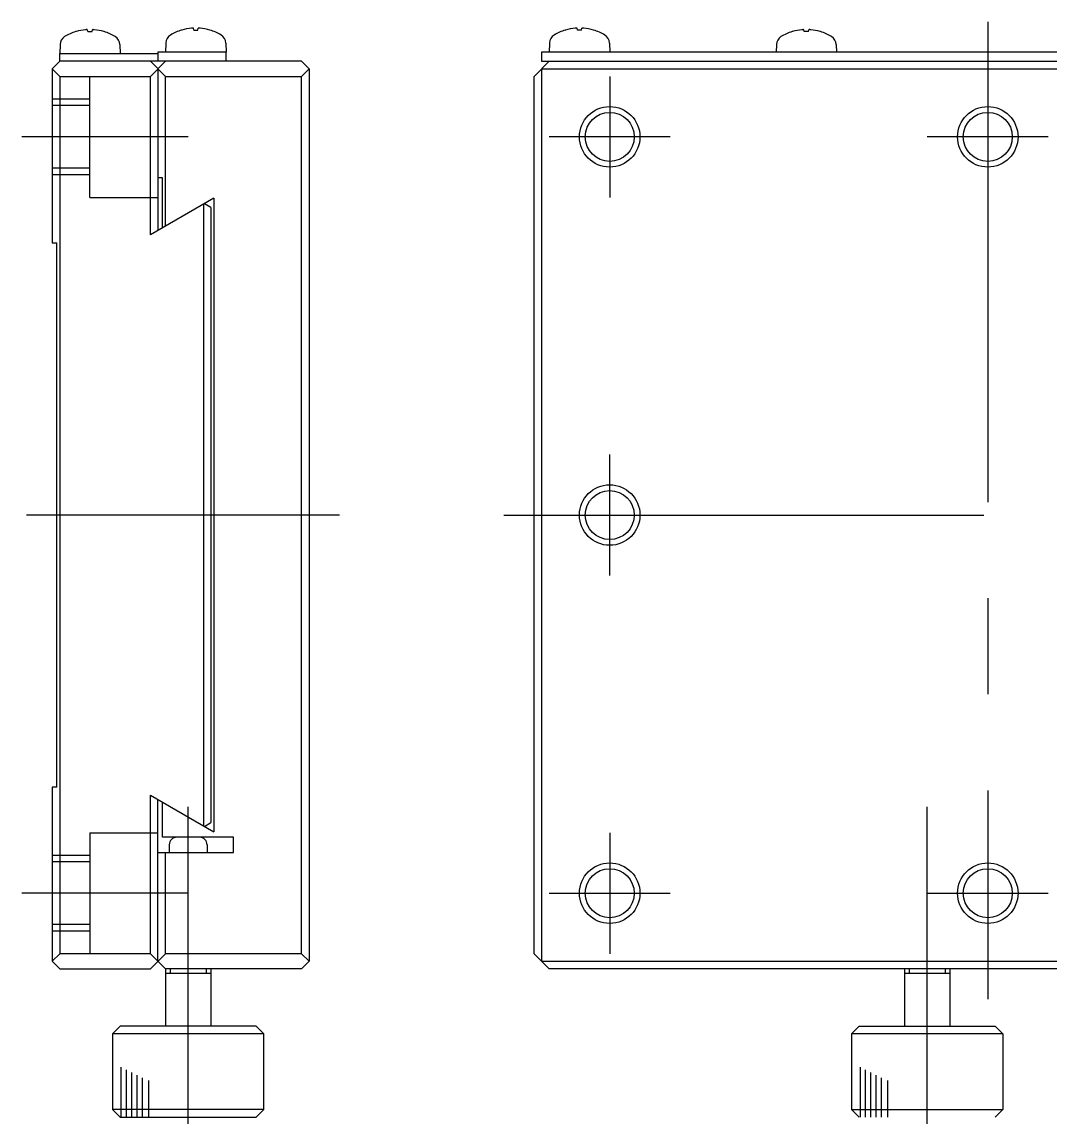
# Model space of a CAD drawing. Extents: x 1 to 275, y 0 to 187.
# Drawn here: x 12 to 80, y 63.8 to 136.2 of the extents above; entities that cross this region are included whole.
import ezdxf

# ---------------------------------------------------------------- set-up
doc = ezdxf.new("R2010")
doc.units = 0
doc.linetypes.add('CENTER', pattern=[50.8, 31.75, -6.35, 6.35, -6.35])
doc.linetypes.add('DASHED', pattern=[19.05, 12.7, -6.35])
doc.layers.get('0').update_dxf_attribs({"linetype": 'CONTINUOUS'})
doc.layers.add('CENTER', color=1, linetype='CENTER')

msp = doc.modelspace()

# ---------------------------------------------------------------- linework, layer by layer
at = {"color": 7, "linetype": 'CONTINUOUS'}
for p, q in [((15.545, 135.536), (15.546, 135.536)), ((16.325, 135.536), (16.301, 135.656)), ((16.325, 135.536), (16.602, 135.536)), ((16.602, 135.536), (16.626, 135.656)), ((17.381, 135.536), (17.382, 135.536)), ((22.545, 135.636), (22.546, 135.636)), ((23.325, 135.636), (23.301, 135.756)), ((23.325, 135.636), (23.602, 135.636)), ((23.602, 135.636), (23.626, 135.756)), ((24.381, 135.636), (24.382, 135.636)), ((47.918, 135.636), (47.917, 135.636)), ((48.697, 135.636), (48.673, 135.756)), ((48.974, 135.636), (48.697, 135.636)), ((48.974, 135.636), (48.998, 135.756)), ((49.754, 135.636), (49.753, 135.636)), ((62.918, 135.536), (62.917, 135.536)), ((63.697, 135.536), (63.673, 135.656)), ((63.974, 135.536), (63.697, 135.536)), ((63.974, 135.536), (63.998, 135.656)), ((64.754, 135.536), (64.753, 135.536)), ((14.485, 134.678), (14.463, 134.074)), ((18.442, 134.678), (18.463, 134.074)), ((21.485, 134.778), (21.463, 134.174)), ((25.442, 134.778), (25.463, 134.174)), ((46.857, 134.778), (46.835, 134.174)), ((50.814, 134.778), (50.835, 134.174)), ((61.857, 134.678), (61.839, 134.174)), ((65.814, 134.678), (65.832, 134.174)), ((14.463, 133.574), (14.463, 134.074)), ((14.463, 134.074), (20.963, 134.074)), ((25.463, 134.174), (20.963, 134.174)), ((20.963, 134.174), (20.963, 133.574)), ((25.463, 133.574), (25.463, 134.174)), ((105.335, 134.174), (46.335, 134.174)), ((46.335, 134.174), (46.335, 133.574)), ((14.463, 133.574), (13.963, 133.074)), ((30.463, 133.574), (14.463, 133.574)), ((20.463, 132.574), (21.463, 133.574)), ((20.463, 133.574), (21.463, 132.574)), ((30.963, 133.074), (30.463, 133.574)), ((46.835, 133.574), (45.835, 132.574)), ((46.335, 133.574), (105.335, 133.574)), ((13.963, 133.074), (13.963, 121.574)), ((14.463, 132.574), (13.963, 133.074)), ((14.463, 132.574), (14.463, 74.574)), ((14.463, 132.574), (20.463, 132.574)), ((20.463, 122.097), (20.463, 132.574)), ((20.963, 133.074), (20.963, 122.386)), ((21.463, 132.574), (30.463, 132.574)), ((21.463, 122.674), (21.463, 132.574)), ((30.463, 132.574), (30.963, 133.074)), ((30.463, 74.574), (30.463, 132.574)), ((30.963, 133.074), (30.963, 74.074)), ((45.835, 74.574), (45.835, 132.574)), ((46.335, 133.074), (46.335, 74.074)), ((46.335, 133.074), (105.335, 133.074)), ((21.263, 125.874), (20.963, 125.874)), ((21.263, 122.559), (21.263, 125.874)), ((24.663, 124.522), (20.463, 122.097)), ((23.963, 124.118), (23.963, 83.03)), ((24.463, 123.906), (24.03, 124.156)), ((24.463, 123.906), (24.463, 83.241)), ((24.663, 124.522), (24.663, 82.626)), ((13.963, 121.574), (14.263, 121.574)), ((14.263, 85.574), (14.263, 121.574)), ((14.263, 85.574), (13.963, 85.574)), ((13.963, 85.574), (13.963, 74.074)), ((20.463, 74.574), (20.463, 85.05)), ((20.463, 85.05), (24.663, 82.626)), ((20.963, 74.074), (20.963, 84.762)), ((21.263, 82.274), (21.263, 84.589)), ((24.03, 82.991), (24.463, 83.241)), ((25.963, 82.274), (21.263, 82.274)), ((25.963, 81.274), (25.963, 82.274)), ((20.963, 81.274), (25.963, 81.274)), ((21.463, 74.574), (21.463, 81.274)), ((21.713, 81.774), (21.713, 81.274)), ((24.213, 81.774), (24.213, 81.274)), ((14.463, 74.574), (13.963, 74.074)), ((20.463, 74.574), (14.463, 74.574)), ((21.463, 73.574), (20.463, 74.574)), ((20.463, 73.574), (21.463, 74.574)), ((30.463, 74.574), (21.463, 74.574)), ((30.463, 74.574), (30.963, 74.074)), ((46.835, 73.574), (45.835, 74.574)), ((13.963, 74.074), (14.463, 73.574)), ((30.463, 73.574), (30.963, 74.074)), ((46.335, 74.074), (105.335, 74.074)), ((14.463, 73.574), (20.463, 73.574)), ((30.463, 73.574), (21.463, 73.574)), ((21.463, 73.574), (21.463, 69.774)), ((24.463, 73.274), (21.463, 73.274)), ((24.463, 73.574), (24.463, 69.774)), ((104.835, 73.574), (46.835, 73.574)), ((70.335, 73.574), (70.335, 69.774)), ((73.335, 73.274), (70.335, 73.274)), ((73.335, 73.574), (73.335, 69.774)), ((18.463, 69.774), (17.963, 69.274)), ((27.463, 69.774), (18.463, 69.774)), ((27.963, 69.274), (27.463, 69.774)), ((67.335, 69.774), (66.835, 69.274)), ((67.335, 69.774), (76.335, 69.774)), ((76.335, 69.774), (76.835, 69.274)), ((17.963, 69.274), (17.963, 64.274)), ((27.963, 69.274), (17.963, 69.274)), ((27.963, 64.274), (27.963, 69.274)), ((76.835, 69.274), (66.835, 69.274)), ((66.835, 69.274), (66.835, 64.274)), ((76.835, 69.274), (76.835, 64.274)), ((17.963, 64.274), (18.463, 63.774)), ((27.963, 64.274), (17.963, 64.274)), ((18.463, 63.774), (27.463, 63.774)), ((27.463, 63.774), (27.963, 64.274)), ((66.835, 64.274), (76.835, 64.274)), ((67.335, 63.774), (66.835, 64.274)), ((76.335, 63.774), (76.835, 64.274))]:
    msp.add_line(p, q, dxfattribs=at)
at = {"color": 3, "linetype": 'DASHED'}
for p, q in [((16.463, 124.574), (16.463, 132.574)), ((16.463, 131.074), (13.963, 131.074)), ((16.463, 130.641), (13.963, 130.641)), ((16.463, 126.507), (13.963, 126.507)), ((16.463, 126.074), (13.963, 126.074)), ((16.463, 124.574), (20.963, 124.574)), ((16.463, 82.574), (16.463, 74.574)), ((16.463, 82.574), (20.963, 82.574)), ((16.463, 81.074), (13.963, 81.074)), ((16.463, 80.641), (13.963, 80.641)), ((16.463, 76.507), (13.963, 76.507)), ((16.463, 76.074), (13.963, 76.074))]:
    msp.add_line(p, q, dxfattribs=at)
at = {"color": 3, "linetype": 'CONTINUOUS'}
for p, q in [((21.764, 73.574), (21.764, 73.274)), ((24.162, 73.274), (24.162, 73.574)), ((70.636, 73.574), (70.636, 73.274)), ((73.034, 73.274), (73.034, 73.574)), ((18.537, 63.777), (18.537, 67.065)), ((18.872, 63.777), (18.872, 66.902)), ((19.23, 63.777), (19.23, 66.728)), ((67.409, 63.777), (67.409, 67.065)), ((67.744, 63.777), (67.744, 66.902)), ((68.102, 63.777), (68.102, 66.728)), ((19.588, 63.777), (19.588, 66.554)), ((19.946, 63.777), (19.946, 66.379)), ((20.349, 63.777), (20.349, 66.184)), ((68.46, 63.777), (68.46, 66.554)), ((68.818, 63.777), (68.818, 66.379)), ((69.221, 63.777), (69.221, 66.184))]:
    msp.add_line(p, q, dxfattribs=at)
for centre in [(50.835, 128.574), (75.835, 128.574), (50.835, 103.574), (50.835, 78.574), (75.835, 78.574)]:
    msp.add_circle(centre, 2, dxfattribs=at)
at = {"color": 7, "linetype": 'CONTINUOUS'}
for centre in [(50.835, 128.574), (75.835, 128.574), (50.835, 103.574), (50.835, 78.574), (75.835, 78.574)]:
    msp.add_circle(centre, 1.621, dxfattribs=at)
for centre, radius, start, end in [((16.463, 132.474), 3.2, 107.01118, 121.54462), ((15.545, 135.476), 0.06, 90, 107.01118), ((16.459, 132.465), 3.204, 95.10361, 106.55625), ((16.299, 134.262), 1.4, 94.10784, 95.1029), ((16.291, 134.365), 1.297, 93.5748, 94.1087), ((16.281, 134.531), 1.13, 92.98166, 93.57741), ((16.277, 134.615), 1.047, 92.66413, 92.97573), ((16.274, 134.665), 0.997, 92.34567, 92.66442), ((16.272, 134.727), 0.934, 92.0162, 92.34601), ((16.269, 134.8), 0.861, 91.67107, 92.0166), ((16.267, 134.882), 0.78, 91.30459, 91.67156), ((16.265, 134.97), 0.691, 90.90961, 91.30521), ((16.263, 135.062), 0.599, 90.47684, 90.91042), ((16.263, 135.152), 0.509, 89.99439, 90.47722), ((16.263, 135.206), 0.455, 89.47333, 89.99411), ((16.263, 135.26), 0.401, 88.90591, 89.47436), ((16.264, 135.316), 0.345, 88.27576, 88.90724), ((16.266, 135.372), 0.289, 87.56254, 88.27753), ((16.268, 135.426), 0.235, 86.73824, 87.56499), ((16.271, 135.476), 0.185, 85.76293, 86.74174), ((16.274, 135.521), 0.14, 84.57747, 85.76815), ((16.278, 135.56), 0.101, 83.09054, 84.58571), ((16.282, 135.587), 0.0731, 81.24585, 83.09224), ((16.285, 135.609), 0.0515, 78.95309, 81.25789), ((16.288, 135.625), 0.0345, 75.99053, 78.97289), ((16.291, 135.638), 0.0216, 71.98924, 76.02482), ((16.294, 135.647), 0.0125, 66.27823, 72.05167), ((16.296, 135.652), 0.00652, 57.5517, 66.4044), ((16.298, 135.655), 0.00311, 43.32271, 57.7343), ((16.299, 135.656), 0.00148, 19.66688, 43.33711), ((16.629, 135.655), 0.00314, 122.16967, 136.63067), ((16.627, 135.656), 0.00149, 136.58172, 160.38167), ((16.631, 135.652), 0.00663, 113.50228, 122.32022), ((16.633, 135.646), 0.0126, 107.81345, 113.59086), ((16.636, 135.638), 0.0218, 103.82582, 107.87013), ((16.639, 135.625), 0.0349, 100.87521, 103.85841), ((16.642, 135.608), 0.0521, 98.58717, 100.89234), ((16.646, 135.586), 0.0743, 96.76001, 98.5945), ((16.649, 135.554), 0.106, 95.34003, 96.77023), ((16.653, 135.516), 0.145, 94.19438, 95.34722), ((16.656, 135.472), 0.189, 93.24124, 94.19906), ((16.659, 135.424), 0.237, 92.42775, 93.24443), ((16.661, 135.373), 0.288, 91.71764, 92.43), ((16.663, 135.321), 0.341, 91.08514, 91.71929), ((16.664, 135.269), 0.392, 90.51129, 91.08639), ((16.664, 135.217), 0.444, 89.98228, 90.51144), ((16.664, 135.133), 0.528, 89.51064, 89.98244), ((16.663, 135.045), 0.616, 89.08456, 89.5116), ((16.662, 134.959), 0.702, 88.69206, 89.08529), ((16.66, 134.877), 0.784, 88.32488, 88.69262), ((16.658, 134.802), 0.859, 87.97657, 88.32534), ((16.656, 134.737), 0.924, 87.64193, 87.97695), ((16.652, 134.659), 1.002, 86.99389, 87.63854), ((16.644, 134.507), 1.155, 86.40671, 86.99002), ((16.634, 134.348), 1.314, 85.88435, 86.40943), ((16.628, 134.266), 1.396, 85.38973, 85.88661), ((16.629, 134.277), 1.385, 84.89687, 85.3919), ((16.468, 132.465), 3.204, 73.44375, 84.89639), ((17.382, 135.476), 0.06, 72.98882, 90), ((16.463, 132.474), 3.2, 58.45538, 72.98882), ((23.463, 132.574), 3.2, 107.01118, 121.54462), ((22.545, 135.576), 0.06, 90, 107.01118), ((23.459, 132.565), 3.204, 95.10361, 106.55625), ((23.299, 134.362), 1.4, 94.10784, 95.1029), ((23.291, 134.465), 1.297, 93.5748, 94.1087), ((23.281, 134.631), 1.13, 92.98166, 93.57741), ((23.277, 134.715), 1.047, 92.66413, 92.97573), ((23.274, 134.765), 0.997, 92.34567, 92.66442), ((23.272, 134.827), 0.934, 92.0162, 92.34601), ((23.269, 134.9), 0.861, 91.67107, 92.0166), ((23.267, 134.982), 0.78, 91.30459, 91.67156), ((23.265, 135.07), 0.691, 90.90961, 91.30521), ((23.263, 135.162), 0.599, 90.47684, 90.91042), ((23.263, 135.252), 0.509, 89.99439, 90.47722), ((23.263, 135.306), 0.455, 89.47333, 89.99411), ((23.263, 135.36), 0.401, 88.90591, 89.47436), ((23.264, 135.416), 0.345, 88.27576, 88.90724), ((23.266, 135.472), 0.289, 87.56254, 88.27753), ((23.268, 135.526), 0.235, 86.73824, 87.56499), ((23.271, 135.576), 0.185, 85.76293, 86.74174), ((23.274, 135.621), 0.14, 84.57747, 85.76815), ((23.278, 135.66), 0.101, 83.09054, 84.58571), ((23.282, 135.687), 0.0731, 81.24585, 83.09224), ((23.285, 135.709), 0.0515, 78.95309, 81.25789), ((23.288, 135.725), 0.0345, 75.99053, 78.97289), ((23.291, 135.738), 0.0216, 71.98924, 76.02482), ((23.294, 135.747), 0.0125, 66.27823, 72.05167), ((23.296, 135.752), 0.00652, 57.5517, 66.4044), ((23.298, 135.755), 0.00311, 43.32271, 57.7343), ((23.299, 135.756), 0.00148, 19.66688, 43.33711), ((23.629, 135.755), 0.00314, 122.16967, 136.63067), ((23.627, 135.756), 0.00149, 136.58172, 160.38167), ((23.631, 135.752), 0.00663, 113.50228, 122.32022), ((23.633, 135.746), 0.0126, 107.81345, 113.59086), ((23.636, 135.738), 0.0218, 103.82582, 107.87013), ((23.639, 135.725), 0.0349, 100.87521, 103.85841), ((23.642, 135.708), 0.0521, 98.58717, 100.89234), ((23.646, 135.686), 0.0743, 96.76001, 98.5945), ((23.649, 135.654), 0.106, 95.34003, 96.77023), ((23.653, 135.616), 0.145, 94.19438, 95.34722), ((23.656, 135.572), 0.189, 93.24124, 94.19906), ((23.659, 135.524), 0.237, 92.42775, 93.24443), ((23.661, 135.473), 0.288, 91.71764, 92.43), ((23.663, 135.421), 0.341, 91.08514, 91.71929), ((23.664, 135.369), 0.392, 90.51129, 91.08639), ((23.664, 135.317), 0.444, 89.98228, 90.51144), ((23.664, 135.233), 0.528, 89.51064, 89.98244), ((23.663, 135.145), 0.616, 89.08456, 89.5116), ((23.662, 135.059), 0.702, 88.69206, 89.08529), ((23.66, 134.977), 0.784, 88.32488, 88.69262), ((23.658, 134.902), 0.859, 87.97657, 88.32534), ((23.656, 134.837), 0.924, 87.64193, 87.97695), ((23.652, 134.759), 1.002, 86.99389, 87.63854), ((23.644, 134.607), 1.155, 86.40671, 86.99002), ((23.634, 134.448), 1.314, 85.88435, 86.40943), ((23.628, 134.366), 1.396, 85.38973, 85.88661), ((23.629, 134.377), 1.385, 84.89687, 85.3919), ((23.468, 132.565), 3.204, 73.44375, 84.89639), ((24.382, 135.576), 0.06, 72.98882, 90), ((23.463, 132.574), 3.2, 58.45538, 72.98882), ((48.835, 132.574), 3.2, 107.01118, 121.54462), ((47.917, 135.576), 0.06, 90, 107.01118), ((48.831, 132.565), 3.204, 95.10361, 106.55625), ((48.669, 134.377), 1.385, 94.6081, 95.10313), ((48.67, 134.366), 1.396, 94.11339, 94.61027), ((48.665, 134.448), 1.314, 93.59057, 94.11565), ((48.655, 134.607), 1.155, 93.00998, 93.59329), ((48.647, 134.759), 1.002, 92.36146, 93.00611), ((48.643, 134.837), 0.924, 92.02305, 92.35807), ((48.641, 134.902), 0.859, 91.67466, 92.02343), ((48.639, 134.977), 0.784, 91.30738, 91.67512), ((48.637, 135.059), 0.702, 90.91471, 91.30794), ((48.636, 135.145), 0.616, 90.4884, 90.91544), ((48.635, 135.233), 0.528, 90.01756, 90.48936), ((48.635, 135.317), 0.444, 89.48856, 90.01772), ((48.635, 135.369), 0.392, 88.91361, 89.48871), ((48.636, 135.421), 0.341, 88.28071, 88.91486), ((48.638, 135.473), 0.288, 87.57, 88.28236), ((48.64, 135.524), 0.237, 86.75557, 87.57225), ((48.643, 135.572), 0.189, 85.80094, 86.75876), ((48.646, 135.616), 0.145, 84.65278, 85.80562), ((48.65, 135.654), 0.106, 83.22977, 84.65997), ((48.653, 135.686), 0.0743, 81.4055, 83.23999), ((48.657, 135.708), 0.0521, 79.10766, 81.41283), ((48.66, 135.725), 0.0349, 76.14159, 79.12479), ((48.663, 135.738), 0.0218, 72.12987, 76.17418), ((48.666, 135.746), 0.0126, 66.40914, 72.18655), ((48.668, 135.752), 0.00663, 57.67978, 66.49772), ((48.67, 135.755), 0.00314, 43.36933, 57.83033), ((48.671, 135.756), 0.00149, 19.61833, 43.41828), ((48.999, 135.756), 0.00148, 136.66289, 160.33312), ((49.001, 135.755), 0.00311, 122.2657, 136.67729), ((49.002, 135.752), 0.00652, 113.5956, 122.4483), ((49.005, 135.747), 0.0125, 107.94833, 113.72177), ((49.008, 135.738), 0.0216, 103.97518, 108.01076), ((49.011, 135.725), 0.0345, 101.02711, 104.00947), ((49.014, 135.709), 0.0515, 98.74211, 101.04691), ((49.017, 135.687), 0.0731, 96.90776, 98.75415), ((49.021, 135.66), 0.101, 95.41429, 96.90946), ((49.024, 135.621), 0.14, 94.23185, 95.42253), ((49.028, 135.576), 0.185, 93.25826, 94.23707), ((49.031, 135.526), 0.235, 92.43501, 93.26176), ((49.033, 135.472), 0.289, 91.72247, 92.43746), ((49.035, 135.416), 0.345, 91.09276, 91.72424), ((49.036, 135.36), 0.401, 90.52564, 91.09409), ((49.036, 135.306), 0.455, 90.00589, 90.52667), ((49.036, 135.252), 0.509, 89.52278, 90.00561), ((49.035, 135.162), 0.599, 89.08958, 89.52316), ((49.034, 135.07), 0.691, 88.69479, 89.09039), ((49.032, 134.982), 0.78, 88.32844, 88.69541), ((49.03, 134.9), 0.861, 87.9834, 88.32893), ((49.027, 134.827), 0.934, 87.65399, 87.9838), ((49.025, 134.765), 0.997, 87.33558, 87.65433), ((49.022, 134.715), 1.047, 87.02427, 87.33587), ((49.018, 134.631), 1.13, 86.42259, 87.01834), ((49.007, 134.465), 1.297, 85.8913, 86.4252), ((49, 134.362), 1.4, 84.8971, 85.89216), ((48.84, 132.565), 3.204, 73.44375, 84.89639), ((49.754, 135.576), 0.06, 72.98882, 90), ((48.835, 132.574), 3.2, 58.45538, 72.98882), ((63.835, 132.474), 3.2, 107.01118, 121.54462), ((62.917, 135.476), 0.06, 90, 107.01118), ((63.831, 132.465), 3.204, 95.10361, 106.55625), ((63.669, 134.277), 1.385, 94.6081, 95.10313), ((63.67, 134.266), 1.396, 94.11339, 94.61027), ((63.665, 134.348), 1.314, 93.59057, 94.11565), ((63.655, 134.507), 1.155, 93.00998, 93.59329), ((63.647, 134.659), 1.002, 92.36146, 93.00611), ((63.643, 134.737), 0.924, 92.02305, 92.35807), ((63.641, 134.802), 0.859, 91.67466, 92.02343), ((63.639, 134.877), 0.784, 91.30738, 91.67512), ((63.637, 134.959), 0.702, 90.91471, 91.30794), ((63.636, 135.045), 0.616, 90.4884, 90.91544), ((63.635, 135.133), 0.528, 90.01756, 90.48936), ((63.635, 135.217), 0.444, 89.48856, 90.01772), ((63.635, 135.269), 0.392, 88.91361, 89.48871), ((63.636, 135.321), 0.341, 88.28071, 88.91486), ((63.638, 135.373), 0.288, 87.57, 88.28236), ((63.64, 135.424), 0.237, 86.75557, 87.57225), ((63.643, 135.472), 0.189, 85.80094, 86.75876), ((63.646, 135.516), 0.145, 84.65278, 85.80562), ((63.65, 135.554), 0.106, 83.22977, 84.65997), ((63.653, 135.586), 0.0743, 81.4055, 83.23999), ((63.657, 135.608), 0.0521, 79.10766, 81.41283), ((63.66, 135.625), 0.0349, 76.14159, 79.12479), ((63.663, 135.638), 0.0218, 72.12987, 76.17418), ((63.666, 135.646), 0.0126, 66.40914, 72.18655), ((63.668, 135.652), 0.00663, 57.67978, 66.49772), ((63.67, 135.655), 0.00314, 43.36933, 57.83033), ((63.671, 135.656), 0.00149, 19.61833, 43.41828), ((63.999, 135.656), 0.00148, 136.66289, 160.33312), ((64.001, 135.655), 0.00311, 122.2657, 136.67729), ((64.002, 135.652), 0.00652, 113.5956, 122.4483), ((64.005, 135.647), 0.0125, 107.94833, 113.72177), ((64.008, 135.638), 0.0216, 103.97518, 108.01076), ((64.011, 135.625), 0.0345, 101.02711, 104.00947), ((64.014, 135.609), 0.0515, 98.74211, 101.04691), ((64.017, 135.587), 0.0731, 96.90776, 98.75415), ((64.021, 135.56), 0.101, 95.41429, 96.90946), ((64.024, 135.521), 0.14, 94.23185, 95.42253), ((64.028, 135.476), 0.185, 93.25826, 94.23707), ((64.031, 135.426), 0.235, 92.43501, 93.26176), ((64.033, 135.372), 0.289, 91.72247, 92.43746), ((64.035, 135.316), 0.345, 91.09276, 91.72424), ((64.036, 135.26), 0.401, 90.52564, 91.09409), ((64.036, 135.206), 0.455, 90.00589, 90.52667), ((64.036, 135.152), 0.509, 89.52278, 90.00561), ((64.035, 135.062), 0.599, 89.08958, 89.52316), ((64.034, 134.97), 0.691, 88.69479, 89.09039), ((64.032, 134.882), 0.78, 88.32844, 88.69541), ((64.03, 134.8), 0.861, 87.9834, 88.32893), ((64.027, 134.727), 0.934, 87.65399, 87.9838), ((64.025, 134.665), 0.997, 87.33558, 87.65433), ((64.022, 134.615), 1.047, 87.02427, 87.33587), ((64.018, 134.531), 1.13, 86.42259, 87.01834), ((64.007, 134.365), 1.297, 85.8913, 86.4252), ((64, 134.262), 1.4, 84.8971, 85.89216), ((63.84, 132.465), 3.204, 73.44375, 84.89639), ((64.754, 135.476), 0.06, 72.98882, 90), ((63.835, 132.474), 3.2, 58.45538, 72.98882), ((15.124, 134.655), 0.64, 121.54462, 178), ((17.803, 134.655), 0.64, 2, 58.45538), ((22.124, 134.755), 0.64, 121.54462, 178), ((24.803, 134.755), 0.64, 2, 58.45538), ((47.496, 134.755), 0.64, 121.54462, 178), ((50.175, 134.755), 0.64, 2, 58.45538), ((62.496, 134.655), 0.64, 121.54462, 178), ((65.175, 134.655), 0.64, 2, 58.45538), ((22.213, 81.774), 0.5, 90, 180), ((23.713, 81.774), 0.5, 0, 90)]:
    msp.add_arc(centre, radius, start, end, dxfattribs=at)
at = {"layer": 'CENTER', "color": 1, "linetype": 'CENTER'}
for p, q in [((75.835, 136.174), (75.835, 71.574)), ((50.835, 132.574), (50.835, 124.574)), ((22.963, 128.574), (11.963, 128.574)), ((54.835, 128.574), (46.835, 128.574)), ((79.835, 128.574), (71.835, 128.574)), ((50.835, 99.574), (50.835, 107.574)), ((32.963, 103.574), (12.263, 103.574)), ((43.835, 103.574), (139.835, 103.574)), ((22.963, 61.774), (22.963, 84.274)), ((71.835, 61.774), (71.835, 84.274)), ((50.835, 82.574), (50.835, 74.574)), ((22.963, 78.574), (11.963, 78.574)), ((46.835, 78.574), (54.835, 78.574)), ((71.835, 78.574), (79.835, 78.574))]:
    msp.add_line(p, q, dxfattribs=at)

doc.saveas('drawing.dxf')
